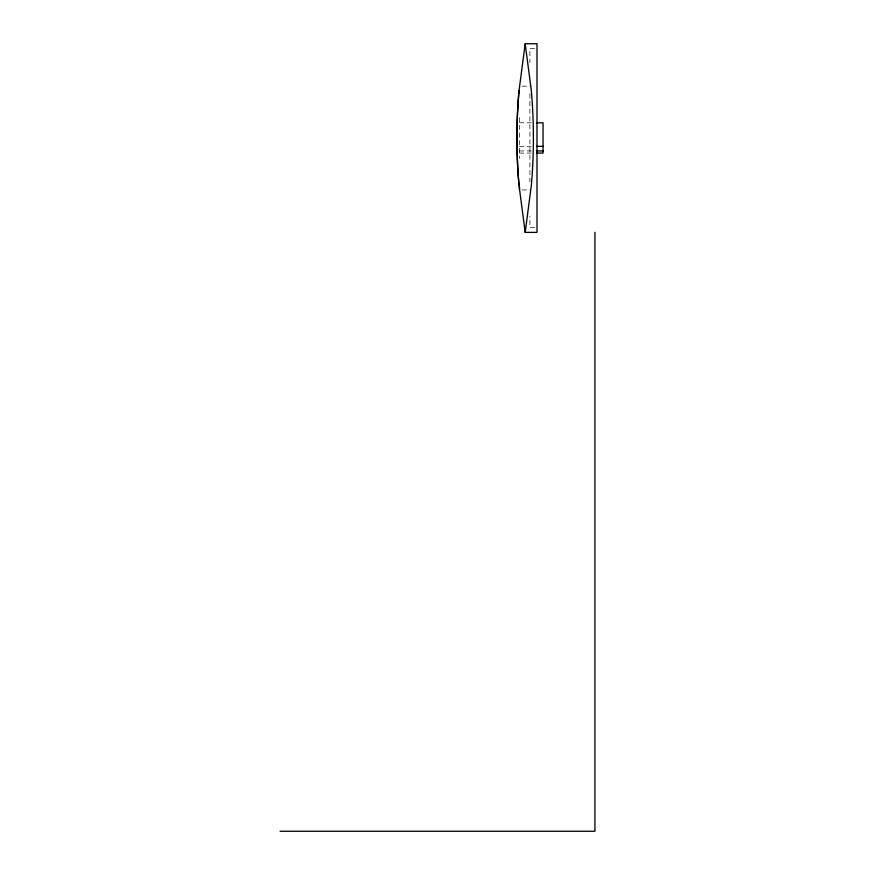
<?xml version="1.0" encoding="UTF-8"?>
<svg xmlns="http://www.w3.org/2000/svg" width="875" height="875" viewBox="0 0 875 875"><rect width="100%" height="100%" fill="white"/><g stroke="black" fill="none" stroke-linecap="round" stroke-linejoin="round"><path stroke-width="0.66" stroke-dasharray="4.38 3.28" d="M534.636 48.464L529.911 48.464L529.911 62.617M522.091 86.188L529.911 86.188M519.477 122.795L531.267 122.795M519.477 146.377L531.267 146.377M519.477 150.938L531.267 150.938M519.477 153.07L531.267 153.07M522.091 189.93L529.911 189.93M534.636 227.653L529.911 227.653L529.911 216.092M529.911 93.745L529.911 181.737M519.477 117.589L519.477 158.539"/><path stroke-width="1.31" d="M519.017 90.727L525.197 43.75L536.987 43.75L536.987 232.378L525.197 232.378L519.017 185.402A383.611 270.233 90 0 1 519.017 90.727A543.047 543.047 0 0 0 519.017 185.402M525.197 232.378L531.344 185.402A386.477 272.256 -90 0 0 531.344 90.727L525.197 43.75M536.506 122.795L543.058 122.795L543.058 153.07L536.506 153.07M536.506 146.377L543.058 146.377M536.506 150.938L543.058 150.938M280.077 831.25L594.923 831.25L594.923 232.378M519.477 187.206L519.477 189.93"/></g></svg>
